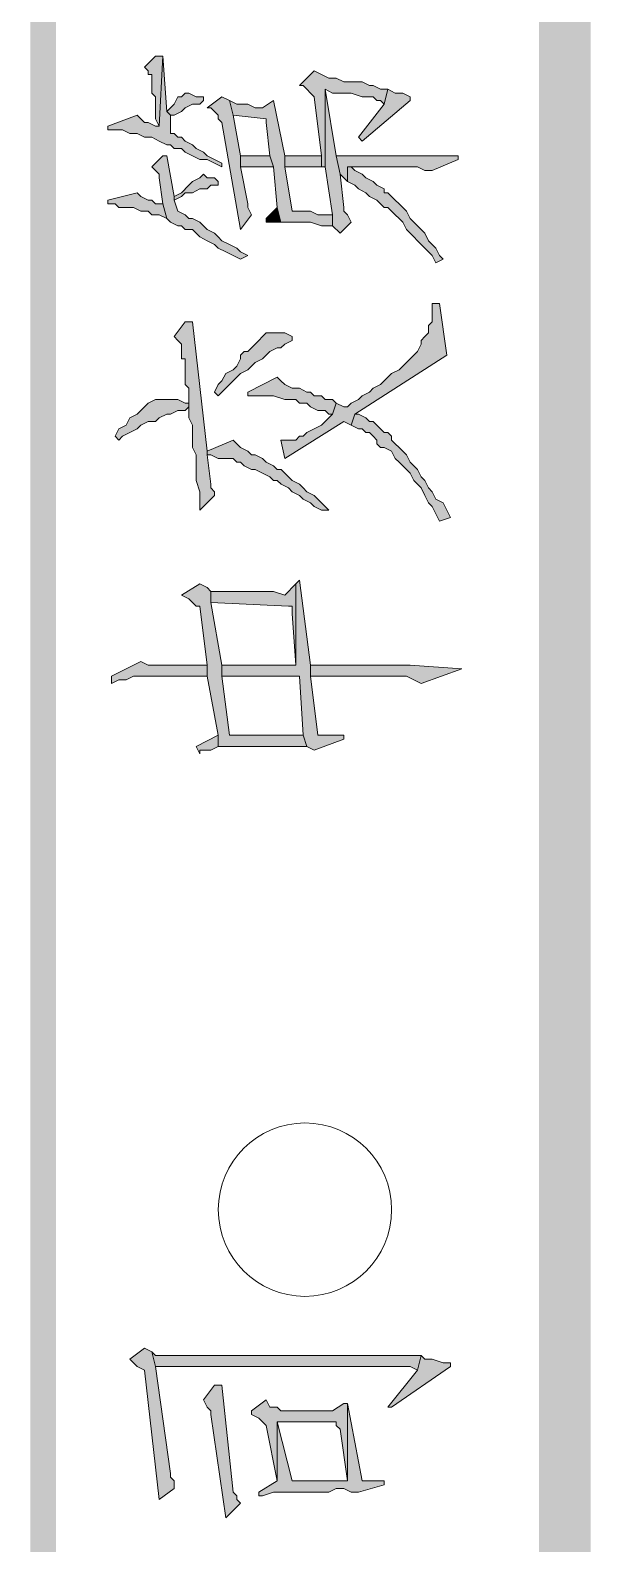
# Model space of a CAD drawing. Header units: millimetres. Extents: x 24 to 410, y 10 to 282.
# Drawn here: x 23.96 to 30.4, y 195.03 to 212.39 of the extents above; entities that cross this region are included whole.
import ezdxf

# ---------------------------------------------------------------- set-up
doc = ezdxf.new("R2010")
doc.units = ezdxf.units.MM

msp = doc.modelspace()

# ---------------------------------------------------------------- hatches: boundary and pattern name
h = msp.add_hatch(color=256)
h.dxf.hatch_style = 2
h.paths.add_polyline_path([(30.395333, 281.643667), (29.802667, 282.236333), (30.395333, 10.244667)])
h = msp.add_hatch(color=256)
h.dxf.hatch_style = 2
h.paths.add_polyline_path([(29.802667, 282.236333), (30.395333, 10.244667), (29.802667, 9.652)])
h = msp.add_hatch(color=256)
h.dxf.hatch_style = 2
h.paths.add_polyline_path([(24.257, 281.94), (23.960667, 281.94), (24.257, 55.837667)])
h = msp.add_hatch(color=256)
h.dxf.hatch_style = 2
h.paths.add_polyline_path([(23.960667, 281.94), (24.257, 55.837667), (23.960667, 55.837667)])
h = msp.add_hatch(color=256)
h.dxf.hatch_style = 2
h.paths.add_polyline_path([(24.849631, 211.243333), (25.018965, 211.243333), (25.103631, 211.201), (25.188298, 211.201), (25.272965, 211.158667), (25.357631, 211.158667), (25.442298, 211.116333), (25.526965, 211.074), (25.569298, 211.074), (25.611631, 211.031667), (25.696298, 211.031667), (25.738631, 210.989333), (25.823298, 210.947), (25.907965, 210.904667), (25.992631, 210.904667), (26.077298, 210.862333), (26.161965, 210.82), (26.161965, 210.862333), (26.077298, 210.904667), (25.992631, 210.947), (25.950298, 210.989333), (25.865631, 211.031667), (25.823298, 211.074), (25.738631, 211.116333), (25.696298, 211.158667), (25.653965, 211.158667), (25.611631, 211.201), (25.569298, 211.201), (25.569298, 211.412667), (25.526965, 211.455), (25.484631, 212.09), (25.442298, 211.285667), (25.399965, 211.285667), (25.315298, 211.328), (25.272965, 211.328), (25.230631, 211.370333), (25.188298, 211.412667), (24.849631, 211.285667)])
h = msp.add_hatch(color=256)
h.dxf.hatch_style = 2
h.paths.add_polyline_path([(25.273, 211.963), (25.315333, 211.920667), (25.315333, 211.878333), (25.357667, 211.878333), (25.357667, 211.666667), (25.4, 211.624333), (25.4, 211.370333), (25.442333, 211.285667), (25.484667, 212.09), (25.4, 212.09)])
h = msp.add_hatch(color=256)
h.dxf.hatch_style = 2
h.paths.add_polyline_path([(27.051035, 211.751333), (27.093369, 211.751333), (27.135702, 211.709), (27.178035, 211.666667), (27.220369, 211.624333), (27.305035, 210.947), (27.305035, 210.82), (27.347369, 210.82), (27.347369, 211.709), (27.432035, 211.666667), (27.643702, 211.666667), (27.770702, 211.624333), (27.897702, 211.624333), (27.940035, 211.582), (27.982369, 211.582), (28.024702, 211.539667), (28.067035, 211.709), (27.982369, 211.709), (27.897702, 211.751333), (27.855369, 211.751333), (27.770702, 211.793667), (27.559035, 211.793667), (27.474369, 211.836), (27.389702, 211.836), (27.305035, 211.878333), (27.220369, 211.920667)])
h = msp.add_hatch(color=256)
h.dxf.hatch_style = 2
h.paths.add_polyline_path([(25.527, 211.455), (25.569333, 211.412667), (25.611667, 211.412667), (25.696333, 211.455), (25.738667, 211.497333), (25.823333, 211.539667), (25.908, 211.539667), (25.950333, 211.582), (25.950333, 211.624333), (25.865667, 211.624333), (25.781, 211.666667), (25.738667, 211.666667), (25.696333, 211.624333), (25.654, 211.624333), (25.611667, 211.539667), (25.569333, 211.497333)])
h = msp.add_hatch(color=256)
h.dxf.hatch_style = 2
h.paths.add_polyline_path([(25.992702, 211.497333), (26.035035, 211.497333), (26.119702, 211.412667), (26.119702, 211.370333), (26.162035, 211.328), (26.373702, 210.100333), (26.500702, 210.269667), (26.458369, 210.354333), (26.458369, 210.396667), (26.373702, 210.82), (26.373702, 210.947), (26.289035, 211.412667), (26.246702, 211.582), (26.162035, 211.624333)])
h = msp.add_hatch(color=256)
h.dxf.hatch_style = 2
h.paths.add_polyline_path([(26.246667, 211.582), (26.289, 211.412667), (26.67, 211.370333), (26.67, 211.328), (26.712333, 210.947), (26.754667, 210.82), (26.797, 210.354333), (26.839333, 210.185), (27.178, 210.185), (27.305, 210.142667), (27.432, 210.142667), (27.432, 210.269667), (27.262667, 210.269667), (27.178, 210.312), (26.966333, 210.312), (26.881667, 210.82), (26.881667, 210.947), (26.754667, 211.582), (26.627667, 211.497333), (26.543, 211.497333), (26.458333, 211.539667), (26.331333, 211.539667)])
h = msp.add_hatch(color=256)
h.dxf.hatch_style = 2
h.paths.add_polyline_path([(27.347333, 210.82), (27.432, 210.269667), (27.432, 210.142667), (27.516667, 210.058), (27.643667, 210.185), (27.601333, 210.269667), (27.559, 210.312), (27.559, 210.354333), (27.516667, 210.735333), (27.474333, 210.947), (27.347333, 211.709)])
h = msp.add_hatch(color=256)
h.dxf.hatch_style = 2
h.paths.add_polyline_path([(27.728333, 211.158667), (27.770667, 211.116333), (28.321, 211.582), (28.321, 211.624333), (28.236333, 211.666667), (28.151667, 211.666667), (28.067, 211.709), (28.024667, 211.539667)])
h = msp.add_hatch(color=256)
h.dxf.hatch_style = 2
h.paths.add_polyline_path([(25.357667, 210.82), (25.4, 210.777667), (25.442333, 210.735333), (25.442333, 210.693), (25.484667, 210.396667), (25.527, 210.227333), (25.569333, 210.185), (25.654, 210.142667), (25.696333, 210.142667), (25.738667, 210.100333), (25.823333, 210.100333), (25.865667, 210.058), (25.908, 210.015667), (25.992667, 209.973333), (26.077333, 209.931), (26.119667, 209.888667), (26.204333, 209.846333), (26.289, 209.804), (26.373667, 209.761667), (26.458333, 209.804), (26.373667, 209.846333), (26.331333, 209.888667), (26.246667, 209.931), (26.162, 209.973333), (26.119667, 210.015667), (26.077333, 210.058), (25.992667, 210.100333), (25.950333, 210.142667), (25.908, 210.185), (25.823333, 210.227333), (25.781, 210.227333), (25.738667, 210.269667), (25.654, 210.312), (25.611667, 210.439), (25.611667, 210.481333), (25.527, 210.947), (25.484667, 210.947)])
h = msp.add_hatch(color=256)
h.dxf.hatch_style = 2
h.paths.add_polyline_path([(26.373667, 210.947), (26.373667, 210.82), (26.500667, 210.82), (26.754667, 210.82), (26.712333, 210.947)])
h = msp.add_hatch(color=256)
h.dxf.hatch_style = 2
h.paths.add_polyline_path([(26.881667, 210.947), (26.881667, 210.82), (26.924, 210.82), (27.305, 210.82), (27.305, 210.947)])
h = msp.add_hatch(color=256)
h.dxf.hatch_style = 2
h.paths.add_polyline_path([(27.474333, 210.947), (27.516667, 210.735333), (27.559, 210.693), (27.601333, 210.650667), (27.601333, 210.82), (27.643667, 210.82), (28.405667, 210.82), (28.490333, 210.777667), (28.575, 210.777667), (28.871333, 210.904667), (28.871333, 210.947), (28.448, 210.947)])
h = msp.add_hatch(color=256)
h.dxf.hatch_style = 2
h.paths.add_polyline_path([(25.611667, 210.481333), (25.611667, 210.439), (25.696333, 210.481333), (25.738667, 210.523667), (25.823333, 210.523667), (25.908, 210.566), (25.992667, 210.566), (26.035, 210.608333), (26.119667, 210.608333), (26.119667, 210.650667), (26.077333, 210.693), (25.992667, 210.693), (25.950333, 210.735333), (25.908, 210.693), (25.823333, 210.650667), (25.781, 210.608333), (25.696333, 210.523667)])
h = msp.add_hatch(color=256)
h.dxf.hatch_style = 2
h.paths.add_polyline_path([(27.601333, 210.650667), (27.686, 210.608333), (27.728333, 210.566), (27.813, 210.523667), (27.855333, 210.481333), (27.94, 210.439), (27.982333, 210.396667), (28.024667, 210.354333), (28.067, 210.354333), (28.109333, 210.312), (28.151667, 210.269667), (28.194, 210.227333), (28.236333, 210.185), (28.278667, 210.100333), (28.321, 210.058), (28.363333, 210.015667), (28.405667, 209.973333), (28.490333, 209.888667), (28.532667, 209.846333), (28.575, 209.804), (28.617333, 209.719333), (28.702, 209.761667), (28.659667, 209.804), (28.617333, 209.888667), (28.575, 209.931), (28.532667, 209.973333), (28.490333, 210.058), (28.448, 210.100333), (28.405667, 210.142667), (28.363333, 210.185), (28.321, 210.227333), (28.278667, 210.312), (28.236333, 210.354333), (28.194, 210.396667), (28.151667, 210.439), (28.109333, 210.481333), (28.067, 210.523667), (28.024667, 210.523667), (28.024667, 210.566), (27.94, 210.608333), (27.897667, 210.650667), (27.813, 210.693), (27.770667, 210.735333), (27.686, 210.777667), (27.643667, 210.82), (27.601333, 210.82)])
h = msp.add_hatch(color=256)
h.dxf.hatch_style = 2
h.paths.add_polyline_path([(24.849631, 210.439), (24.849631, 210.396667), (24.934298, 210.396667), (24.976631, 210.354333), (25.145965, 210.354333), (25.230631, 210.312), (25.315298, 210.312), (25.357631, 210.269667), (25.442298, 210.269667), (25.526965, 210.227333), (25.484631, 210.396667), (25.399965, 210.396667), (25.357631, 210.439), (25.315298, 210.439), (25.230631, 210.481333), (25.188298, 210.523667)])
h = msp.add_hatch(color=256)
h.dxf.hatch_style = 2
h.paths.add_polyline_path([(26.67, 210.227333), (26.67, 210.185), (26.754667, 210.185), (26.839333, 210.185), (26.797, 210.354333)])
h = msp.add_hatch(color=256)
h.dxf.hatch_style = 2
h.paths.add_polyline_path([(26.839333, 207.687333), (26.881667, 207.475667), (27.559, 207.899), (27.643667, 207.856667), (27.686, 207.983667), (28.744333, 208.661), (28.659667, 209.253667), (28.575, 209.253667), (28.575, 209.169), (28.575, 209.042), (28.532667, 208.999667), (28.532667, 208.915), (28.490333, 208.872667), (28.448, 208.830333), (28.448, 208.788), (28.405667, 208.703333), (28.363333, 208.661), (28.321, 208.618667), (28.278667, 208.576333), (28.236333, 208.534), (28.194, 208.491667), (28.109333, 208.449333), (28.067, 208.407), (28.024667, 208.364667), (27.982333, 208.322333), (27.897667, 208.28), (27.855333, 208.237667), (27.770667, 208.195333), (27.728333, 208.153), (27.643667, 208.110667), (27.601333, 208.068333), (27.559, 208.068333), (27.474333, 208.110667), (27.432, 207.983667), (27.389667, 207.941333), (27.305, 207.856667), (27.220333, 207.814333), (27.135667, 207.772), (27.093333, 207.729667), (27.051, 207.729667), (27.008667, 207.687333)])
h = msp.add_hatch(color=256)
h.dxf.hatch_style = 2
h.paths.add_polyline_path([(25.611667, 208.872667), (25.654, 208.830333), (25.696333, 208.788), (25.696333, 208.618667), (25.738667, 208.618667), (25.738667, 208.322333), (25.781, 208.28), (25.781, 208.026), (25.781, 207.941333), (25.823333, 207.856667), (25.823333, 207.602667), (25.865667, 207.518), (25.865667, 207.221667), (25.908, 207.094667), (25.908, 206.883), (26.077333, 207.052333), (26.077333, 207.094667), (26.035, 207.137), (26.035, 207.179333), (25.992667, 207.518), (25.992667, 207.560333), (25.823333, 209.042), (25.738667, 209.042)])
h = msp.add_hatch(color=256)
h.dxf.hatch_style = 2
h.paths.add_polyline_path([(26.077333, 208.237667), (26.119667, 208.195333), (26.162, 208.237667), (26.204333, 208.28), (26.289, 208.364667), (26.331333, 208.407), (26.373667, 208.449333), (26.458333, 208.491667), (26.500667, 208.534), (26.543, 208.576333), (26.627667, 208.618667), (26.67, 208.661), (26.712333, 208.703333), (26.797, 208.745667), (26.839333, 208.745667), (26.881667, 208.788), (26.966333, 208.830333), (26.966333, 208.872667), (26.881667, 208.915), (26.67, 208.915), (26.627667, 208.872667), (26.585333, 208.830333), (26.500667, 208.745667), (26.458333, 208.703333), (26.416, 208.703333), (26.373667, 208.661), (26.373667, 208.618667), (26.331333, 208.534), (26.289, 208.491667), (26.204333, 208.449333), (26.162, 208.364667), (26.119667, 208.322333)])
h = msp.add_hatch(color=256)
h.dxf.hatch_style = 2
h.paths.add_polyline_path([(26.458333, 208.237667), (26.458333, 208.195333), (26.543, 208.195333), (26.754667, 208.195333), (26.881667, 208.153), (27.008667, 208.153), (27.051, 208.110667), (27.135667, 208.110667), (27.178, 208.068333), (27.262667, 208.026), (27.347333, 208.026), (27.389667, 207.983667), (27.432, 207.983667), (27.474333, 208.110667), (27.432, 208.153), (27.347333, 208.153), (27.305, 208.195333), (27.220333, 208.195333), (27.178, 208.237667), (27.135667, 208.237667), (27.051, 208.28), (26.966333, 208.28), (26.881667, 208.322333), (26.839333, 208.364667), (26.797, 208.407)])
h = msp.add_hatch(color=256)
h.dxf.hatch_style = 2
h.paths.add_polyline_path([(24.934369, 207.729667), (24.976702, 207.687333), (25.019035, 207.729667), (25.103702, 207.772), (25.188369, 207.814333), (25.230702, 207.856667), (25.315369, 207.899), (25.400035, 207.899), (25.442369, 207.941333), (25.527035, 207.983667), (25.569369, 207.983667), (25.654035, 208.026), (25.738702, 208.026), (25.781035, 208.068333), (25.781035, 208.110667), (25.738702, 208.110667), (25.654035, 208.153), (25.400035, 208.153), (25.315369, 208.110667), (25.273035, 208.068333), (25.230702, 208.026), (25.188369, 207.983667), (25.103702, 207.941333), (25.061369, 207.856667), (24.976702, 207.814333)])
h = msp.add_hatch(color=256)
h.dxf.hatch_style = 2
h.paths.add_polyline_path([(27.643667, 207.856667), (27.728333, 207.814333), (27.770667, 207.814333), (27.813, 207.772), (27.855333, 207.772), (27.897667, 207.729667), (27.94, 207.687333), (27.94, 207.645), (27.982333, 207.602667), (28.024667, 207.602667), (28.109333, 207.560333), (28.151667, 207.475667), (28.194, 207.433333), (28.236333, 207.391), (28.278667, 207.348667), (28.321, 207.306333), (28.363333, 207.221667), (28.405667, 207.179333), (28.448, 207.137), (28.490333, 207.052333), (28.532667, 206.967667), (28.575, 206.925333), (28.617333, 206.840667), (28.659667, 206.756), (28.786667, 206.798333), (28.744333, 206.883), (28.702, 206.967667), (28.617333, 207.01), (28.575, 207.094667), (28.532667, 207.137), (28.490333, 207.221667), (28.448, 207.264), (28.405667, 207.348667), (28.363333, 207.391), (28.321, 207.433333), (28.278667, 207.518), (28.236333, 207.560333), (28.194, 207.602667), (28.151667, 207.645), (28.109333, 207.687333), (28.109333, 207.729667), (28.067, 207.772), (28.024667, 207.772), (27.982333, 207.814333), (27.94, 207.856667), (27.897667, 207.899), (27.855333, 207.899), (27.813, 207.941333), (27.728333, 207.983667), (27.686, 207.983667)])
h = msp.add_hatch(color=256)
h.dxf.hatch_style = 2
h.paths.add_polyline_path([(25.992702, 207.560333), (25.992702, 207.518), (26.035035, 207.518), (26.119702, 207.475667), (26.289035, 207.475667), (26.331369, 207.433333), (26.373702, 207.433333), (26.416035, 207.391), (26.500702, 207.348667), (26.543035, 207.348667), (26.627702, 207.306333), (26.712369, 207.264), (26.754702, 207.221667), (26.797035, 207.221667), (26.839369, 207.179333), (26.924035, 207.137), (26.966369, 207.094667), (27.051035, 207.052333), (27.093369, 207.01), (27.178035, 206.967667), (27.220369, 206.925333), (27.305035, 206.883), (27.389702, 206.883), (27.305035, 206.967667), (27.262702, 207.01), (27.220369, 207.052333), (27.135702, 207.094667), (27.093369, 207.137), (27.051035, 207.179333), (26.966369, 207.221667), (26.924035, 207.264), (26.881702, 207.306333), (26.839369, 207.348667), (26.797035, 207.348667), (26.754702, 207.391), (26.670035, 207.433333), (26.627702, 207.475667), (26.543035, 207.518), (26.500702, 207.518), (26.458369, 207.560333), (26.373702, 207.602667), (26.331369, 207.645), (26.289035, 207.687333)])
h = msp.add_hatch(color=256)
h.dxf.hatch_style = 2
h.paths.add_polyline_path([(25.696333, 205.909333), (25.781, 205.867), (25.823333, 205.824667), (25.865667, 205.782333), (25.908, 205.782333), (25.992667, 205.105), (25.992667, 204.978), (26.119667, 204.300667), (26.119667, 204.173667), (26.162, 204.173667), (27.135667, 204.173667), (27.093333, 204.300667), (27.051, 204.300667), (26.966333, 204.300667), (26.246667, 204.300667), (26.162, 204.978), (26.162, 205.105), (26.035, 205.824667), (26.035, 205.951667), (25.992667, 205.994), (25.908, 206.036333)])
h = msp.add_hatch(color=256)
h.dxf.hatch_style = 2
h.paths.add_polyline_path([(26.035, 205.951667), (26.035, 205.824667), (26.924, 205.782333), (26.966333, 205.782333), (26.966333, 205.697667), (27.008667, 205.105), (27.008667, 206.036333), (26.881667, 205.909333), (26.754667, 205.951667)])
h = msp.add_hatch(color=256)
h.dxf.hatch_style = 2
h.paths.add_polyline_path([(26.162, 205.105), (26.162, 204.978), (26.246667, 204.978), (27.051, 204.978), (27.093333, 204.300667), (27.135667, 204.173667), (27.220333, 204.131333), (27.559, 204.258333), (27.559, 204.300667), (27.474333, 204.300667), (27.262667, 204.300667), (27.178, 204.978), (27.178, 205.105), (27.051, 206.078667), (27.008667, 206.036333), (27.008667, 205.105), (26.881667, 205.105), (26.797, 205.105), (26.67, 205.105)])
h = msp.add_hatch(color=256)
h.dxf.hatch_style = 2
h.paths.add_polyline_path([(24.892035, 204.978), (24.892035, 204.893333), (24.976702, 204.935667), (25.061369, 204.935667), (25.146035, 204.978), (25.992702, 204.978), (25.992702, 205.105), (25.738702, 205.105), (25.696369, 205.105), (25.315369, 205.105), (25.230702, 205.147333)])
h = msp.add_hatch(color=256)
h.dxf.hatch_style = 2
h.paths.add_polyline_path([(27.178, 205.105), (27.178, 204.978), (27.305, 204.978), (28.278667, 204.978), (28.363333, 204.935667), (28.448, 204.893333), (28.913667, 205.062667), (28.321, 205.105), (28.109333, 205.105), (27.94, 205.105)])
h = msp.add_hatch(color=256)
h.dxf.hatch_style = 2
h.paths.add_polyline_path([(25.865631, 204.173667), (25.907965, 204.089), (25.907965, 204.131333), (26.034965, 204.131333), (26.119631, 204.173667), (26.119631, 204.300667)])
h = msp.add_hatch(color=256)
h.dxf.hatch_style = 2
h.paths.add_polyline_path([(25.103667, 197.146333), (25.146, 197.104), (25.188333, 197.061667), (25.273, 197.019333), (25.442333, 195.537667), (25.611667, 195.664667), (25.611667, 195.749333), (25.569333, 195.791667), (25.569333, 195.834), (25.4, 197.061667), (25.357667, 197.231), (25.273, 197.273333)])
h = msp.add_hatch(color=256)
h.dxf.hatch_style = 2
h.paths.add_polyline_path([(25.357667, 197.231), (25.4, 197.061667), (27.897667, 197.061667), (27.94, 197.061667), (28.321, 197.061667), (28.405667, 197.019333), (28.448, 197.188667), (25.4, 197.188667)])
h = msp.add_hatch(color=256)
h.dxf.hatch_style = 2
h.paths.add_polyline_path([(28.067035, 196.596), (28.109369, 196.596), (28.786702, 197.061667), (28.786702, 197.104), (28.702035, 197.104), (28.575035, 197.146333), (28.490369, 197.146333), (28.448035, 197.188667), (28.405702, 197.019333)])
h = msp.add_hatch(color=256)
h.dxf.hatch_style = 2
h.paths.add_polyline_path([(25.950369, 196.680667), (25.992702, 196.596), (26.035035, 196.553667), (26.035035, 196.511333), (26.204369, 195.326), (26.373702, 195.495333), (26.331369, 195.537667), (26.331369, 195.58), (26.289035, 195.622333), (26.162035, 196.85), (26.077369, 196.85)])
h = msp.add_hatch(color=256)
h.dxf.hatch_style = 2
h.paths.add_polyline_path([(26.500667, 196.553667), (26.500667, 196.511333), (26.585333, 196.469), (26.627667, 196.426667), (26.67, 196.384333), (26.797, 195.749333), (26.797, 196.426667), (27.474333, 196.426667), (27.474333, 196.384333), (27.516667, 196.342), (27.601333, 195.749333), (27.601333, 196.638333), (27.559, 196.638333), (27.432, 196.553667), (26.839333, 196.553667), (26.797, 196.596), (26.712333, 196.596), (26.67, 196.680667)])
h = msp.add_hatch(color=256)
h.dxf.hatch_style = 2
h.paths.add_polyline_path([(26.585333, 195.622333), (26.585333, 195.58), (26.627667, 195.58), (26.754667, 195.622333), (27.389667, 195.622333), (27.474333, 195.664667), (27.559, 195.664667), (27.643667, 195.622333), (27.728333, 195.622333), (28.024667, 195.707), (28.024667, 195.749333), (27.770667, 195.749333), (27.601333, 196.638333), (27.601333, 195.749333), (27.559, 195.749333), (26.966333, 195.749333), (26.797, 196.426667), (26.797, 195.749333)])

# ---------------------------------------------------------------- linework, layer by layer
at = {"lineweight": 0}
for points in [[(24.849631, 211.243333), (25.018965, 211.243333), (25.103631, 211.201), (25.188298, 211.201), (25.272965, 211.158667), (25.357631, 211.158667), (25.442298, 211.116333), (25.526965, 211.074), (25.569298, 211.074), (25.611631, 211.031667), (25.696298, 211.031667), (25.738631, 210.989333), (25.823298, 210.947), (25.907965, 210.904667), (25.992631, 210.904667), (26.077298, 210.862333), (26.161965, 210.82), (26.161965, 210.862333), (26.077298, 210.904667), (25.992631, 210.947), (25.950298, 210.989333), (25.865631, 211.031667), (25.823298, 211.074), (25.738631, 211.116333), (25.696298, 211.158667), (25.653965, 211.158667), (25.611631, 211.201), (25.569298, 211.201), (25.569298, 211.412667), (25.526965, 211.455), (25.484631, 212.09), (25.442298, 211.285667), (25.399965, 211.285667), (25.315298, 211.328), (25.272965, 211.328), (25.230631, 211.370333), (25.188298, 211.412667), (24.849631, 211.285667)], [(25.273, 211.963), (25.315333, 211.920667), (25.315333, 211.878333), (25.357667, 211.878333), (25.357667, 211.666667), (25.4, 211.624333), (25.4, 211.370333), (25.442333, 211.285667), (25.484667, 212.09), (25.4, 212.09)], [(27.051035, 211.751333), (27.093369, 211.751333), (27.135702, 211.709), (27.178035, 211.666667), (27.220369, 211.624333), (27.305035, 210.947), (27.305035, 210.82), (27.347369, 210.82), (27.347369, 211.709), (27.432035, 211.666667), (27.643702, 211.666667), (27.770702, 211.624333), (27.897702, 211.624333), (27.940035, 211.582), (27.982369, 211.582), (28.024702, 211.539667), (28.067035, 211.709), (27.982369, 211.709), (27.897702, 211.751333), (27.855369, 211.751333), (27.770702, 211.793667), (27.559035, 211.793667), (27.474369, 211.836), (27.389702, 211.836), (27.305035, 211.878333), (27.220369, 211.920667)], [(25.527, 211.455), (25.569333, 211.412667), (25.611667, 211.412667), (25.696333, 211.455), (25.738667, 211.497333), (25.823333, 211.539667), (25.908, 211.539667), (25.950333, 211.582), (25.950333, 211.624333), (25.865667, 211.624333), (25.781, 211.666667), (25.738667, 211.666667), (25.696333, 211.624333), (25.654, 211.624333), (25.611667, 211.539667), (25.569333, 211.497333)], [(25.992702, 211.497333), (26.035035, 211.497333), (26.119702, 211.412667), (26.119702, 211.370333), (26.162035, 211.328), (26.373702, 210.100333), (26.500702, 210.269667), (26.458369, 210.354333), (26.458369, 210.396667), (26.373702, 210.82), (26.373702, 210.947), (26.289035, 211.412667), (26.246702, 211.582), (26.162035, 211.624333)], [(26.246667, 211.582), (26.289, 211.412667), (26.67, 211.370333), (26.67, 211.328), (26.712333, 210.947), (26.754667, 210.82), (26.797, 210.354333), (26.839333, 210.185), (27.178, 210.185), (27.305, 210.142667), (27.432, 210.142667), (27.432, 210.269667), (27.262667, 210.269667), (27.178, 210.312), (26.966333, 210.312), (26.881667, 210.82), (26.881667, 210.947), (26.754667, 211.582), (26.627667, 211.497333), (26.543, 211.497333), (26.458333, 211.539667), (26.331333, 211.539667)], [(27.347333, 210.82), (27.432, 210.269667), (27.432, 210.142667), (27.516667, 210.058), (27.643667, 210.185), (27.601333, 210.269667), (27.559, 210.312), (27.559, 210.354333), (27.516667, 210.735333), (27.474333, 210.947), (27.347333, 211.709)], [(27.728333, 211.158667), (27.770667, 211.116333), (28.321, 211.582), (28.321, 211.624333), (28.236333, 211.666667), (28.151667, 211.666667), (28.067, 211.709), (28.024667, 211.539667)], [(25.357667, 210.82), (25.4, 210.777667), (25.442333, 210.735333), (25.442333, 210.693), (25.484667, 210.396667), (25.527, 210.227333), (25.569333, 210.185), (25.654, 210.142667), (25.696333, 210.142667), (25.738667, 210.100333), (25.823333, 210.100333), (25.865667, 210.058), (25.908, 210.015667), (25.992667, 209.973333), (26.077333, 209.931), (26.119667, 209.888667), (26.204333, 209.846333), (26.289, 209.804), (26.373667, 209.761667), (26.458333, 209.804), (26.373667, 209.846333), (26.331333, 209.888667), (26.246667, 209.931), (26.162, 209.973333), (26.119667, 210.015667), (26.077333, 210.058), (25.992667, 210.100333), (25.950333, 210.142667), (25.908, 210.185), (25.823333, 210.227333), (25.781, 210.227333), (25.738667, 210.269667), (25.654, 210.312), (25.611667, 210.439), (25.611667, 210.481333), (25.527, 210.947), (25.484667, 210.947)], [(26.373667, 210.947), (26.373667, 210.82), (26.500667, 210.82), (26.754667, 210.82), (26.712333, 210.947)], [(26.881667, 210.947), (26.881667, 210.82), (26.924, 210.82), (27.305, 210.82), (27.305, 210.947)], [(27.474333, 210.947), (27.516667, 210.735333), (27.559, 210.693), (27.601333, 210.650667), (27.601333, 210.82), (27.643667, 210.82), (28.405667, 210.82), (28.490333, 210.777667), (28.575, 210.777667), (28.871333, 210.904667), (28.871333, 210.947), (28.448, 210.947)], [(25.611667, 210.481333), (25.611667, 210.439), (25.696333, 210.481333), (25.738667, 210.523667), (25.823333, 210.523667), (25.908, 210.566), (25.992667, 210.566), (26.035, 210.608333), (26.119667, 210.608333), (26.119667, 210.650667), (26.077333, 210.693), (25.992667, 210.693), (25.950333, 210.735333), (25.908, 210.693), (25.823333, 210.650667), (25.781, 210.608333), (25.696333, 210.523667)], [(27.601333, 210.650667), (27.686, 210.608333), (27.728333, 210.566), (27.813, 210.523667), (27.855333, 210.481333), (27.94, 210.439), (27.982333, 210.396667), (28.024667, 210.354333), (28.067, 210.354333), (28.109333, 210.312), (28.151667, 210.269667), (28.194, 210.227333), (28.236333, 210.185), (28.278667, 210.100333), (28.321, 210.058), (28.363333, 210.015667), (28.405667, 209.973333), (28.490333, 209.888667), (28.532667, 209.846333), (28.575, 209.804), (28.617333, 209.719333), (28.702, 209.761667), (28.659667, 209.804), (28.617333, 209.888667), (28.575, 209.931), (28.532667, 209.973333), (28.490333, 210.058), (28.448, 210.100333), (28.405667, 210.142667), (28.363333, 210.185), (28.321, 210.227333), (28.278667, 210.312), (28.236333, 210.354333), (28.194, 210.396667), (28.151667, 210.439), (28.109333, 210.481333), (28.067, 210.523667), (28.024667, 210.523667), (28.024667, 210.566), (27.94, 210.608333), (27.897667, 210.650667), (27.813, 210.693), (27.770667, 210.735333), (27.686, 210.777667), (27.643667, 210.82), (27.601333, 210.82)], [(24.849631, 210.439), (24.849631, 210.396667), (24.934298, 210.396667), (24.976631, 210.354333), (25.145965, 210.354333), (25.230631, 210.312), (25.315298, 210.312), (25.357631, 210.269667), (25.442298, 210.269667), (25.526965, 210.227333), (25.484631, 210.396667), (25.399965, 210.396667), (25.357631, 210.439), (25.315298, 210.439), (25.230631, 210.481333), (25.188298, 210.523667)], [(26.67, 210.227333), (26.67, 210.185), (26.754667, 210.185), (26.839333, 210.185), (26.797, 210.354333)], [(26.839333, 207.687333), (26.881667, 207.475667), (27.559, 207.899), (27.643667, 207.856667), (27.686, 207.983667), (28.744333, 208.661), (28.659667, 209.253667), (28.575, 209.253667), (28.575, 209.169), (28.575, 209.042), (28.532667, 208.999667), (28.532667, 208.915), (28.490333, 208.872667), (28.448, 208.830333), (28.448, 208.788), (28.405667, 208.703333), (28.363333, 208.661), (28.321, 208.618667), (28.278667, 208.576333), (28.236333, 208.534), (28.194, 208.491667), (28.109333, 208.449333), (28.067, 208.407), (28.024667, 208.364667), (27.982333, 208.322333), (27.897667, 208.28), (27.855333, 208.237667), (27.770667, 208.195333), (27.728333, 208.153), (27.643667, 208.110667), (27.601333, 208.068333), (27.559, 208.068333), (27.474333, 208.110667), (27.432, 207.983667), (27.389667, 207.941333), (27.305, 207.856667), (27.220333, 207.814333), (27.135667, 207.772), (27.093333, 207.729667), (27.051, 207.729667), (27.008667, 207.687333)], [(25.611667, 208.872667), (25.654, 208.830333), (25.696333, 208.788), (25.696333, 208.618667), (25.738667, 208.618667), (25.738667, 208.322333), (25.781, 208.28), (25.781, 208.026), (25.781, 207.941333), (25.823333, 207.856667), (25.823333, 207.602667), (25.865667, 207.518), (25.865667, 207.221667), (25.908, 207.094667), (25.908, 206.883), (26.077333, 207.052333), (26.077333, 207.094667), (26.035, 207.137), (26.035, 207.179333), (25.992667, 207.518), (25.992667, 207.560333), (25.823333, 209.042), (25.738667, 209.042)], [(26.077333, 208.237667), (26.119667, 208.195333), (26.162, 208.237667), (26.204333, 208.28), (26.289, 208.364667), (26.331333, 208.407), (26.373667, 208.449333), (26.458333, 208.491667), (26.500667, 208.534), (26.543, 208.576333), (26.627667, 208.618667), (26.67, 208.661), (26.712333, 208.703333), (26.797, 208.745667), (26.839333, 208.745667), (26.881667, 208.788), (26.966333, 208.830333), (26.966333, 208.872667), (26.881667, 208.915), (26.67, 208.915), (26.627667, 208.872667), (26.585333, 208.830333), (26.500667, 208.745667), (26.458333, 208.703333), (26.416, 208.703333), (26.373667, 208.661), (26.373667, 208.618667), (26.331333, 208.534), (26.289, 208.491667), (26.204333, 208.449333), (26.162, 208.364667), (26.119667, 208.322333)], [(26.458333, 208.237667), (26.458333, 208.195333), (26.543, 208.195333), (26.754667, 208.195333), (26.881667, 208.153), (27.008667, 208.153), (27.051, 208.110667), (27.135667, 208.110667), (27.178, 208.068333), (27.262667, 208.026), (27.347333, 208.026), (27.389667, 207.983667), (27.432, 207.983667), (27.474333, 208.110667), (27.432, 208.153), (27.347333, 208.153), (27.305, 208.195333), (27.220333, 208.195333), (27.178, 208.237667), (27.135667, 208.237667), (27.051, 208.28), (26.966333, 208.28), (26.881667, 208.322333), (26.839333, 208.364667), (26.797, 208.407)], [(24.934369, 207.729667), (24.976702, 207.687333), (25.019035, 207.729667), (25.103702, 207.772), (25.188369, 207.814333), (25.230702, 207.856667), (25.315369, 207.899), (25.400035, 207.899), (25.442369, 207.941333), (25.527035, 207.983667), (25.569369, 207.983667), (25.654035, 208.026), (25.738702, 208.026), (25.781035, 208.068333), (25.781035, 208.110667), (25.738702, 208.110667), (25.654035, 208.153), (25.400035, 208.153), (25.315369, 208.110667), (25.273035, 208.068333), (25.230702, 208.026), (25.188369, 207.983667), (25.103702, 207.941333), (25.061369, 207.856667), (24.976702, 207.814333)], [(27.643667, 207.856667), (27.728333, 207.814333), (27.770667, 207.814333), (27.813, 207.772), (27.855333, 207.772), (27.897667, 207.729667), (27.94, 207.687333), (27.94, 207.645), (27.982333, 207.602667), (28.024667, 207.602667), (28.109333, 207.560333), (28.151667, 207.475667), (28.194, 207.433333), (28.236333, 207.391), (28.278667, 207.348667), (28.321, 207.306333), (28.363333, 207.221667), (28.405667, 207.179333), (28.448, 207.137), (28.490333, 207.052333), (28.532667, 206.967667), (28.575, 206.925333), (28.617333, 206.840667), (28.659667, 206.756), (28.786667, 206.798333), (28.744333, 206.883), (28.702, 206.967667), (28.617333, 207.01), (28.575, 207.094667), (28.532667, 207.137), (28.490333, 207.221667), (28.448, 207.264), (28.405667, 207.348667), (28.363333, 207.391), (28.321, 207.433333), (28.278667, 207.518), (28.236333, 207.560333), (28.194, 207.602667), (28.151667, 207.645), (28.109333, 207.687333), (28.109333, 207.729667), (28.067, 207.772), (28.024667, 207.772), (27.982333, 207.814333), (27.94, 207.856667), (27.897667, 207.899), (27.855333, 207.899), (27.813, 207.941333), (27.728333, 207.983667), (27.686, 207.983667)], [(25.992702, 207.560333), (25.992702, 207.518), (26.035035, 207.518), (26.119702, 207.475667), (26.289035, 207.475667), (26.331369, 207.433333), (26.373702, 207.433333), (26.416035, 207.391), (26.500702, 207.348667), (26.543035, 207.348667), (26.627702, 207.306333), (26.712369, 207.264), (26.754702, 207.221667), (26.797035, 207.221667), (26.839369, 207.179333), (26.924035, 207.137), (26.966369, 207.094667), (27.051035, 207.052333), (27.093369, 207.01), (27.178035, 206.967667), (27.220369, 206.925333), (27.305035, 206.883), (27.389702, 206.883), (27.305035, 206.967667), (27.262702, 207.01), (27.220369, 207.052333), (27.135702, 207.094667), (27.093369, 207.137), (27.051035, 207.179333), (26.966369, 207.221667), (26.924035, 207.264), (26.881702, 207.306333), (26.839369, 207.348667), (26.797035, 207.348667), (26.754702, 207.391), (26.670035, 207.433333), (26.627702, 207.475667), (26.543035, 207.518), (26.500702, 207.518), (26.458369, 207.560333), (26.373702, 207.602667), (26.331369, 207.645), (26.289035, 207.687333)], [(25.696333, 205.909333), (25.781, 205.867), (25.823333, 205.824667), (25.865667, 205.782333), (25.908, 205.782333), (25.992667, 205.105), (25.992667, 204.978), (26.119667, 204.300667), (26.119667, 204.173667), (26.162, 204.173667), (27.135667, 204.173667), (27.093333, 204.300667), (27.051, 204.300667), (26.966333, 204.300667), (26.246667, 204.300667), (26.162, 204.978), (26.162, 205.105), (26.035, 205.824667), (26.035, 205.951667), (25.992667, 205.994), (25.908, 206.036333)], [(26.035, 205.951667), (26.035, 205.824667), (26.924, 205.782333), (26.966333, 205.782333), (26.966333, 205.697667), (27.008667, 205.105), (27.008667, 206.036333), (26.881667, 205.909333), (26.754667, 205.951667)], [(26.162, 205.105), (26.162, 204.978), (26.246667, 204.978), (27.051, 204.978), (27.093333, 204.300667), (27.135667, 204.173667), (27.220333, 204.131333), (27.559, 204.258333), (27.559, 204.300667), (27.474333, 204.300667), (27.262667, 204.300667), (27.178, 204.978), (27.178, 205.105), (27.051, 206.078667), (27.008667, 206.036333), (27.008667, 205.105), (26.881667, 205.105), (26.797, 205.105), (26.67, 205.105)], [(24.892035, 204.978), (24.892035, 204.893333), (24.976702, 204.935667), (25.061369, 204.935667), (25.146035, 204.978), (25.992702, 204.978), (25.992702, 205.105), (25.738702, 205.105), (25.696369, 205.105), (25.315369, 205.105), (25.230702, 205.147333)], [(27.178, 205.105), (27.178, 204.978), (27.305, 204.978), (28.278667, 204.978), (28.363333, 204.935667), (28.448, 204.893333), (28.913667, 205.062667), (28.321, 205.105), (28.109333, 205.105), (27.94, 205.105)], [(25.865631, 204.173667), (25.907965, 204.089), (25.907965, 204.131333), (26.034965, 204.131333), (26.119631, 204.173667), (26.119631, 204.300667)], [(25.103667, 197.146333), (25.146, 197.104), (25.188333, 197.061667), (25.273, 197.019333), (25.442333, 195.537667), (25.611667, 195.664667), (25.611667, 195.749333), (25.569333, 195.791667), (25.569333, 195.834), (25.4, 197.061667), (25.357667, 197.231), (25.273, 197.273333)], [(25.357667, 197.231), (25.4, 197.061667), (27.897667, 197.061667), (27.94, 197.061667), (28.321, 197.061667), (28.405667, 197.019333), (28.448, 197.188667), (25.4, 197.188667)], [(28.067035, 196.596), (28.109369, 196.596), (28.786702, 197.061667), (28.786702, 197.104), (28.702035, 197.104), (28.575035, 197.146333), (28.490369, 197.146333), (28.448035, 197.188667), (28.405702, 197.019333)], [(25.950369, 196.680667), (25.992702, 196.596), (26.035035, 196.553667), (26.035035, 196.511333), (26.204369, 195.326), (26.373702, 195.495333), (26.331369, 195.537667), (26.331369, 195.58), (26.289035, 195.622333), (26.162035, 196.85), (26.077369, 196.85)], [(26.500667, 196.553667), (26.500667, 196.511333), (26.585333, 196.469), (26.627667, 196.426667), (26.67, 196.384333), (26.797, 195.749333), (26.797, 196.426667), (27.474333, 196.426667), (27.474333, 196.384333), (27.516667, 196.342), (27.601333, 195.749333), (27.601333, 196.638333), (27.559, 196.638333), (27.432, 196.553667), (26.839333, 196.553667), (26.797, 196.596), (26.712333, 196.596), (26.67, 196.680667)], [(26.585333, 195.622333), (26.585333, 195.58), (26.627667, 195.58), (26.754667, 195.622333), (27.389667, 195.622333), (27.474333, 195.664667), (27.559, 195.664667), (27.643667, 195.622333), (27.728333, 195.622333), (28.024667, 195.707), (28.024667, 195.749333), (27.770667, 195.749333), (27.601333, 196.638333), (27.601333, 195.749333), (27.559, 195.749333), (26.966333, 195.749333), (26.797, 196.426667), (26.797, 195.749333)]]:
    msp.add_lwpolyline(points, close=True, dxfattribs=at)
msp.add_circle((27.114535, 198.860833), 0.994833, dxfattribs=at)

doc.saveas('drawing.dxf')
